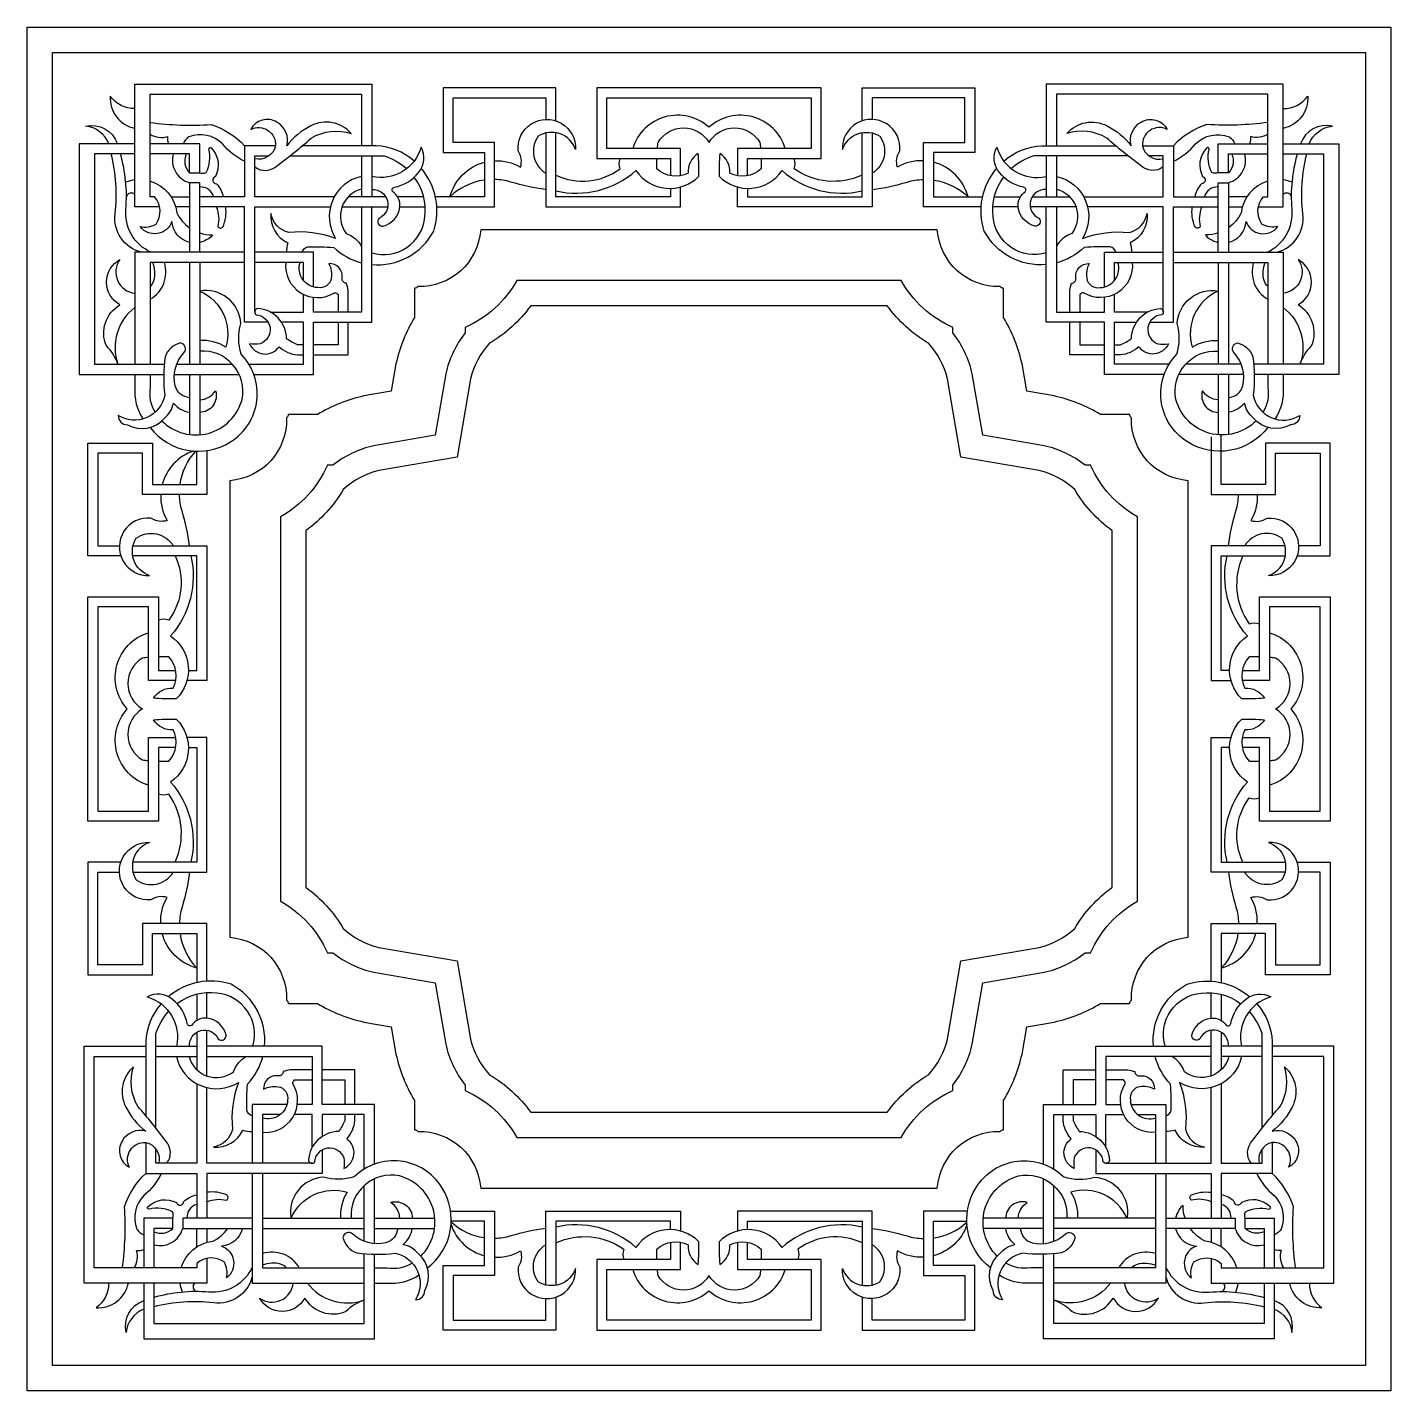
# Model space of a CAD drawing. Header units: metres. Extents: x 533 to 1825, y 4333 to 5624.
import ezdxf

# ---------------------------------------------------------------- set-up
doc = ezdxf.new("R2010")
doc.units = ezdxf.units.M
for name, color, linetype in [('3', 3, 'Continuous'), ('4', 4, 'Continuous'), ('7', 7, 'Continuous')]:
    doc.layers.add(name, color=color, linetype=linetype)

# ---------------------------------------------------------------- blocks, each defined once
blk = doc.blocks.new('窗-075')
at = {"layer": '3'}
for p, q in [((-401.93, 984.12), (-441, 984.12)), ((-401.93, 961.23), (-401.93, 984.12)), ((401.93, 984.12), (441, 984.12)), ((401.93, 961.23), (401.93, 984.12)), ((-409.93, 976.12), (-441, 976.12)), ((-409.93, 961.23), (-409.93, 976.12)), ((-274.15, 974.46), (-274.15, 942.2)), ((-266.15, 974.46), (-266.15, 942.2)), ((266.15, 974.46), (266.15, 942.2)), ((274.15, 974.46), (274.15, 942.2)), ((409.93, 976.12), (441, 976.12)), ((409.93, 961.23), (409.93, 976.12)), ((-424.52, 942.2), (-409.93, 942.2)), ((424.52, 942.2), (409.93, 942.2)), ((-358.48, 851.29), (-358.48, 934.2)), ((-358.48, 934.2), (-298.88, 934.2)), ((-289.53, 934.2), (-253.49, 934.2)), ((-243.91, 934.2), (-224.04, 934.2)), ((243.91, 934.2), (224.04, 934.2)), ((289.53, 934.2), (253.49, 934.2)), ((358.48, 934.2), (298.88, 934.2)), ((358.48, 851.29), (358.48, 934.2)), ((-409.93, 890.43), (-409.93, 810.04)), ((-401.93, 890.43), (-401.93, 810.04)), ((401.93, 890.43), (401.93, 810.04)), ((409.93, 890.43), (409.93, 810.04)), ((-422.03, 802.04), (-370.77, 802.04)), ((-409.93, 802.04), (-409.93, 754.53)), ((-401.93, 802.04), (-401.93, 754.32)), ((422.03, 802.04), (370.77, 802.04)), ((401.93, 802.04), (401.93, 754.32)), ((409.93, 802.04), (409.93, 754.53)), ((-396.2, 294.09), (-396.2, 313.96)), ((396.2, 294.09), (396.2, 313.96)), ((-396.2, 248.47), (-396.2, 284.51)), ((396.2, 248.47), (396.2, 284.51)), ((-436.46, 271.85), (-404.2, 271.85)), ((436.46, 271.85), (404.2, 271.85)), ((-436.46, 263.85), (-404.2, 263.85)), ((436.46, 263.85), (404.2, 263.85)), ((-396.2, 179.52), (-396.2, 239.12)), ((396.2, 179.52), (396.2, 239.12)), ((-313.29, 179.52), (-396.2, 179.52)), ((313.29, 179.52), (396.2, 179.52)), ((-264.04, 115.97), (-264.04, 167.23)), ((264.04, 115.97), (264.04, 167.23)), ((-423.23, 136.07), (-446.12, 136.07)), ((-446.12, 136.07), (-446.12, 97)), ((-352.43, 136.07), (-272.04, 136.07)), ((-264.04, 136.07), (-216.32, 136.07)), ((264.04, 136.07), (216.32, 136.07)), ((352.43, 136.07), (272.04, 136.07)), ((423.23, 136.07), (446.12, 136.07)), ((446.12, 136.07), (446.12, 97)), ((-423.23, 128.07), (-438.12, 128.07)), ((-438.12, 128.07), (-438.12, 97)), ((-404.2, 113.48), (-404.2, 128.07)), ((-352.43, 128.07), (-272.04, 128.07)), ((-264.04, 128.07), (-216.53, 128.07)), ((264.04, 128.07), (216.53, 128.07)), ((352.43, 128.07), (272.04, 128.07)), ((404.2, 113.48), (404.2, 128.07)), ((423.23, 128.07), (438.12, 128.07)), ((438.12, 128.07), (438.12, 97))]:
    blk.add_line(p, q, dxfattribs=at)
for points in [[(-433.72, 934.2), (-453, 934.2), (-453, 1027.17), (-453, 1031.17), (-266.15, 1031.17), (-266.15, 982.46)], [(-120.84, 1002.18), (-120.84, 1028.26), (-209.8, 1028.26), (-209.8, 977.09), (-177.2, 977.09), (-177.2, 942.2), (-215.9, 942.2)], [(30.41, 958.81), (30.41, 972.38), (88.61, 972.38), (88.61, 1028.26), (0, 1028.26), (-88.61, 1028.26), (-88.61, 972.38), (-30.41, 972.38), (-30.41, 958.81)], [(120.84, 1002.18), (120.84, 1028.26), (209.8, 1028.26), (209.8, 977.09), (177.2, 977.09), (177.2, 942.2), (215.9, 942.2)], [(433.72, 934.2), (453, 934.2), (453, 1027.17), (453, 1031.17), (266.15, 1031.17), (266.15, 982.46)], [(-214.79, 934.2), (-169.2, 934.2), (-169.2, 985.09), (-201.8, 985.09), (-201.8, 1020.26), (-128.84, 1020.26), (-128.84, 1003.32)], [(-22.41, 958.78), (-22.41, 980.38), (-80.61, 980.38), (-80.61, 1020.26), (0, 1020.26), (80.61, 1020.26), (80.61, 980.38), (22.41, 980.38), (22.41, 958.78)], [(214.79, 934.2), (169.2, 934.2), (169.2, 985.09), (201.8, 985.09), (201.8, 1020.26), (128.84, 1020.26), (128.84, 1003.32)], [(-128.84, 992.52), (-128.84, 934.2), (-22.41, 934.2), (-22.41, 950.01)], [(-30.41, 948.86), (-30.41, 942.2), (-120.84, 942.2), (-120.84, 992.8)], [(128.84, 992.52), (128.84, 934.2), (22.41, 934.2), (22.41, 950.01)], [(30.41, 948.86), (30.41, 942.2), (120.84, 942.2), (120.84, 992.8)], [(-453, 984.12), (-491.05, 984.12), (-497.05, 984.12), (-497.05, 806.04), (-497.05, 802.04), (-430.21, 802.04)], [(-342, 982.46), (-366.48, 982.46), (-366.48, 942.2), (-401.93, 942.2)], [(342, 982.46), (366.48, 982.46), (366.48, 942.2), (401.93, 942.2)], [(453, 984.12), (491.05, 984.12), (497.05, 984.12), (497.05, 806.04), (497.05, 802.04), (430.21, 802.04)], [(-453, 976.12), (-485.05, 976.12), (-485.05, 810.04), (-429.83, 810.04)], [(-295.8, 942.2), (-358.48, 942.2), (-358.48, 974.46), (-347.37, 974.46)], [(295.8, 942.2), (358.48, 942.2), (358.48, 974.46), (347.37, 974.46)], [(453, 976.12), (485.05, 976.12), (485.05, 810.04), (429.83, 810.04)], [(-401.93, 898.43), (-401.93, 953.34), (-409.93, 953.34), (-409.93, 898.43)], [(401.93, 898.43), (401.93, 953.34), (409.93, 953.34), (409.93, 898.43)], [(-255.02, 942.2), (-284.56, 942.2)], [(-225.31, 942.2), (-245.74, 942.2)], [(225.31, 942.2), (245.74, 942.2)], [(255.02, 942.2), (284.56, 942.2)], [(-409.93, 934.2), (-420.89, 934.2)], [(-347.95, 843.29), (-366.48, 843.29), (-366.48, 934.2), (-401.93, 934.2)], [(-359.14, 802.04), (-312.08, 802.04), (-312.08, 843.29), (-266.15, 843.29), (-266.15, 934.2)], [(-274.15, 934.2), (-274.15, 851.29), (-312.08, 851.29), (-312.08, 862.86)], [(359.14, 802.04), (312.08, 802.04), (312.08, 843.29), (266.15, 843.29), (266.15, 934.2)], [(274.15, 934.2), (274.15, 851.29), (312.08, 851.29), (312.08, 862.86)], [(347.95, 843.29), (366.48, 843.29), (366.48, 934.2), (401.93, 934.2)], [(409.93, 934.2), (420.89, 934.2)], [(-366.48, 898.43), (-453, 898.43), (-453, 810.04)], [(-312.08, 871.01), (-312.08, 898.43), (-358.48, 898.43)], [(312.08, 871.01), (312.08, 898.43), (358.48, 898.43)], [(366.48, 898.43), (453, 898.43), (453, 810.04)], [(-366.48, 890.43), (-441, 890.43), (-441, 810.04)], [(-320.08, 876.27), (-320.08, 890.43), (-358.48, 890.43)], [(320.08, 876.27), (320.08, 890.43), (358.48, 890.43)], [(366.48, 890.43), (441, 890.43), (441, 810.04)], [(-346.32, 851.29), (-320.08, 851.29), (-320.08, 865.27)], [(346.32, 851.29), (320.08, 851.29), (320.08, 865.27)], [(-363.01, 810.04), (-320.08, 810.04), (-320.08, 843.29), (-337.46, 843.29)], [(-292.7, 843.29), (-292.7, 825.37), (-312.08, 825.37)], [(-312.08, 817.37), (-284.7, 817.37), (-284.7, 843.29)], [(312.08, 817.37), (284.7, 817.37), (284.7, 843.29)], [(292.7, 843.29), (292.7, 825.37), (312.08, 825.37)], [(363.01, 810.04), (320.08, 810.04), (320.08, 843.29), (337.46, 843.29)], [(-420.17, 810.04), (-376.04, 810.04)], [(420.17, 810.04), (376.04, 810.04)], [(464.18, 658.84), (490.26, 658.84), (490.26, 747.8), (439.09, 747.8), (439.09, 715.2), (404.2, 715.2), (404.2, 753.9)], [(-464.18, 658.84), (-490.26, 658.84), (-490.26, 747.8), (-439.09, 747.8), (-439.09, 715.2), (-404.2, 715.2), (-404.2, 741.46)], [(396.2, 752.79), (396.2, 707.2), (447.09, 707.2), (447.09, 739.8), (482.26, 739.8), (482.26, 666.84), (465.32, 666.84)], [(-396.2, 741.95), (-396.2, 707.2), (-447.09, 707.2), (-447.09, 739.8), (-482.26, 739.8), (-482.26, 666.84), (-465.32, 666.84)], [(-410.86, 568.41), (-404.2, 568.41), (-404.2, 658.84), (-454.8, 658.84)], [(-454.52, 666.84), (-396.2, 666.84), (-396.2, 560.41), (-412.01, 560.41)], [(454.52, 666.84), (396.2, 666.84), (396.2, 560.41), (412.01, 560.41)], [(410.86, 568.41), (404.2, 568.41), (404.2, 658.84), (454.8, 658.84)], [(-420.81, 507.59), (-434.38, 507.59), (-434.38, 449.39), (-490.26, 449.39), (-490.26, 538), (-490.26, 626.61), (-434.38, 626.61), (-434.38, 568.41), (-420.81, 568.41)], [(420.81, 568.41), (434.38, 568.41), (434.38, 626.61), (490.26, 626.61), (490.26, 538), (490.26, 449.39), (434.38, 449.39), (434.38, 507.59), (420.81, 507.59)], [(-420.78, 560.41), (-442.38, 560.41), (-442.38, 618.61), (-482.26, 618.61), (-482.26, 538), (-482.26, 457.39), (-442.38, 457.39), (-442.38, 515.59), (-420.78, 515.59)], [(420.78, 515.59), (442.38, 515.59), (442.38, 457.39), (482.26, 457.39), (482.26, 538), (482.26, 618.61), (442.38, 618.61), (442.38, 560.41), (420.78, 560.41)], [(-410.86, 507.59), (-404.2, 507.59), (-404.2, 417.16), (-454.8, 417.16)], [(-454.52, 409.16), (-396.2, 409.16), (-396.2, 515.59), (-412.01, 515.59)], [(454.52, 409.16), (396.2, 409.16), (396.2, 515.59), (412.01, 515.59)], [(410.86, 507.59), (404.2, 507.59), (404.2, 417.16), (454.8, 417.16)], [(-464.18, 417.16), (-490.26, 417.16), (-490.26, 328.2), (-439.09, 328.2), (-439.09, 360.8), (-404.2, 360.8), (-404.2, 322.1)], [(-396.2, 323.21), (-396.2, 368.8), (-447.09, 368.8), (-447.09, 336.2), (-482.26, 336.2), (-482.26, 409.16), (-465.32, 409.16)], [(396.2, 323.21), (396.2, 368.8), (447.09, 368.8), (447.09, 336.2), (482.26, 336.2), (482.26, 409.16), (465.32, 409.16)], [(464.18, 417.16), (490.26, 417.16), (490.26, 328.2), (439.09, 328.2), (439.09, 360.8), (404.2, 360.8), (404.2, 322.1)], [(-404.2, 312.69), (-404.2, 292.26)], [(404.2, 312.69), (404.2, 292.26)], [(-404.2, 282.98), (-404.2, 253.44)], [(404.2, 282.98), (404.2, 253.44)], [(-396.2, 104.28), (-396.2, 85), (-489.17, 85), (-493.17, 85), (-493.17, 271.85), (-444.46, 271.85)], [(-264.04, 178.86), (-264.04, 225.92), (-305.29, 225.92), (-305.29, 271.85), (-396.2, 271.85)], [(264.04, 178.86), (264.04, 225.92), (305.29, 225.92), (305.29, 271.85), (396.2, 271.85)], [(396.2, 104.28), (396.2, 85), (489.17, 85), (493.17, 85), (493.17, 271.85), (444.46, 271.85)], [(-396.2, 263.85), (-313.29, 263.85), (-313.29, 225.92), (-324.86, 225.92)], [(396.2, 263.85), (313.29, 263.85), (313.29, 225.92), (324.86, 225.92)], [(-279.37, 225.92), (-279.37, 253.3), (-305.29, 253.3)], [(279.37, 225.92), (279.37, 253.3), (305.29, 253.3)], [(-404.2, 242.2), (-404.2, 179.52), (-436.46, 179.52), (-436.46, 190.63)], [(-305.29, 245.3), (-287.37, 245.3), (-287.37, 225.92)], [(305.29, 245.3), (287.37, 245.3), (287.37, 225.92)], [(404.2, 242.2), (404.2, 179.52), (436.46, 179.52), (436.46, 190.63)], [(-333.01, 225.92), (-360.43, 225.92), (-360.43, 179.52)], [(-338.27, 217.92), (-352.43, 217.92), (-352.43, 179.52)], [(-313.29, 191.68), (-313.29, 217.92), (-327.27, 217.92)], [(-272.04, 174.99), (-272.04, 217.92), (-305.29, 217.92), (-305.29, 200.54)], [(272.04, 174.99), (272.04, 217.92), (305.29, 217.92), (305.29, 200.54)], [(313.29, 191.68), (313.29, 217.92), (327.27, 217.92)], [(333.01, 225.92), (360.43, 225.92), (360.43, 179.52)], [(338.27, 217.92), (352.43, 217.92), (352.43, 179.52)], [(-444.46, 196), (-444.46, 171.52), (-404.2, 171.52), (-404.2, 136.07)], [(444.46, 196), (444.46, 171.52), (404.2, 171.52), (404.2, 136.07)], [(-305.29, 190.05), (-305.29, 171.52), (-396.2, 171.52), (-396.2, 136.07)], [(305.29, 190.05), (305.29, 171.52), (396.2, 171.52), (396.2, 136.07)], [(-360.43, 171.52), (-360.43, 85), (-272.04, 85)], [(-352.43, 171.52), (-352.43, 97), (-272.04, 97)], [(-272.04, 117.83), (-272.04, 161.96)], [(352.43, 171.52), (352.43, 97), (272.04, 97)], [(360.43, 171.52), (360.43, 85), (272.04, 85)], [(272.04, 117.83), (272.04, 161.96)], [(-203.95, 141.8), (-169.2, 141.8), (-169.2, 90.91), (-201.8, 90.91), (-201.8, 55.74), (-128.84, 55.74), (-128.84, 72.68)], [(-128.84, 83.48), (-128.84, 141.8), (-22.41, 141.8), (-22.41, 125.99)], [(128.84, 83.48), (128.84, 141.8), (22.41, 141.8), (22.41, 125.99)], [(203.95, 141.8), (169.2, 141.8), (169.2, 90.91), (201.8, 90.91), (201.8, 55.74), (128.84, 55.74), (128.84, 72.68)], [(-360.43, 136.07), (-415.34, 136.07), (-415.34, 128.07), (-360.43, 128.07)], [(-120.84, 73.82), (-120.84, 47.74), (-209.8, 47.74), (-209.8, 98.91), (-177.2, 98.91), (-177.2, 133.8), (-203.46, 133.8)], [(-30.41, 127.14), (-30.41, 133.8), (-120.84, 133.8), (-120.84, 83.2)], [(30.41, 127.14), (30.41, 133.8), (120.84, 133.8), (120.84, 83.2)], [(120.84, 73.82), (120.84, 47.74), (209.8, 47.74), (209.8, 98.91), (177.2, 98.91), (177.2, 133.8), (203.46, 133.8)], [(360.43, 136.07), (415.34, 136.07), (415.34, 128.07), (360.43, 128.07)], [(-396.2, 128.07), (-396.2, 117.11)], [(396.2, 128.07), (396.2, 117.11)], [(-446.12, 85), (-446.12, 46.95), (-446.12, 40.95), (-268.04, 40.95), (-264.04, 40.95), (-264.04, 107.79)], [(-438.12, 85), (-438.12, 52.95), (-272.04, 52.95), (-272.04, 108.17)], [(-30.41, 117.19), (-30.41, 103.62), (-88.61, 103.62), (-88.61, 47.74), (0, 47.74), (88.61, 47.74), (88.61, 103.62), (30.41, 103.62), (30.41, 117.19)], [(22.41, 117.22), (22.41, 95.62), (80.61, 95.62), (80.61, 55.74), (0, 55.74), (-80.61, 55.74), (-80.61, 95.62), (-22.41, 95.62), (-22.41, 117.22)], [(446.12, 85), (446.12, 46.95), (446.12, 40.95), (268.04, 40.95), (264.04, 40.95), (264.04, 107.79)], [(438.12, 85), (438.12, 52.95), (272.04, 52.95), (272.04, 108.17)]]:
    blk.add_lwpolyline(points, dxfattribs=at)
for points in [[(-409.93, 906.18, -0.33), (-423.84, 922.81, -0.6), (-448.92, 918.71, 0.19), (-436.38, 920.53, 0.35), (-437.62, 942.2), (-441, 942.2), (-441, 1023.17), (-274.15, 1023.17), (-274.15, 982.46)], [(409.93, 906.18, 0.33), (423.84, 922.81, 0.6), (448.92, 918.71, -0.19), (436.38, 920.53, -0.35), (437.62, 942.2), (441, 942.2), (441, 1023.17), (274.15, 1023.17), (274.15, 982.46)], [(-453, 1011.96, -0.26), (-472.48, 1021.73, 0.38), (-453, 996.24, 0.38)], [(453, 1011.96, 0.26), (472.48, 1021.73, -0.38), (453, 996.24)], [(-441, 1000.91, 0.05), (-392.94, 999.21, -0.13), (-366.48, 982.46)], [(-358.48, 965.82, 0.37), (-340.62, 966.92, 0.02), (-313.84, 988.54, -0.22), (-282.38, 992.13, 0.35), (-314.12, 998.19, 0.12), (-333.16, 982.46, 0.35), (-341.17, 1001.22, 0.43), (-361.59, 995.44, -0.58), (-342, 982.46, -0.41), (-358.48, 972.16)], [(-169.2, 970.7, -0.14), (-148.7, 965.67, 0.22), (-150.57, 978.36, -1.08), (-105.35, 979.48, 0.49), (-134.87, 989.94, 0.43), (-128.84, 960.82)], [(60.14, 980.38, 0.55), (0, 997.08, 0.55), (-60.14, 980.38)], [(169.2, 970.7, 0.14), (148.7, 965.67, -0.22), (150.57, 978.36, 1.08), (105.35, 979.48, -0.49), (134.87, 989.94, -0.43), (128.84, 960.82)], [(358.48, 965.82, -0.37), (340.62, 966.92, -0.02), (313.84, 988.54, 0.22), (282.38, 992.13, -0.35), (314.12, 998.19, -0.12), (333.16, 982.46, -0.35), (341.17, 1001.22, -0.43), (361.59, 995.44, 0.58), (342, 982.46, 0.41), (358.48, 972.16)], [(441, 1000.91, -0.05), (392.94, 999.21, 0.13), (366.48, 982.46)], [(-473.56, 984.12, 0.27), (-491.99, 998.05, -0.38), (-466.83, 984.12)], [(-441, 991.56, 0.23), (-427.39, 989.86, 0.1), (-426.54, 984.12)], [(-366.48, 970.21, -0.11), (-384.01, 983.92, 0.3), (-410.38, 989.44, 0.16), (-415.06, 984.12, 0.16)], [(-40.77, 980.38, -0.01), (-40.15, 985.07, -0.57), (0, 985.12, -0.57), (40.15, 985.07, -0.01), (40.77, 980.38)], [(366.48, 970.21, 0.11), (384.01, 983.92, -0.3), (410.38, 989.44, -0.16), (415.06, 984.12)], [(441, 991.56, -0.23), (427.39, 989.86, -0.1), (426.54, 984.12)], [(473.56, 984.12, -0.27), (491.99, 998.05, 0.38), (466.83, 984.12)], [(-412.48, 976.12, 0.32), (-409.93, 961.23), (-401.93, 961.23, 0.16), (-396.78, 961.3, 0.17), (-394.72, 979.87, -0.87), (-392.65, 980.49, -0.33), (-389.56, 958.21, 0.81), (-388.73, 952.43, -0.15), (-383.33, 942.2)], [(-232.75, 970.37), (-232.95, 970.54, 0.17), (-262.54, 982.46), (-321.04, 982.46)], [(-266.15, 947.92, -0.84), (-260.35, 925.3, 0.7), (-257.42, 919.09, 0.31), (-243.91, 934.2, 0.27), (-249.75, 946.46, -0.57), (-248.29, 949.74, 0.18), (-229.29, 961.42, 0.31), (-227.1, 981.49, -0.4), (-266.15, 958.33)], [(266.15, 947.92, 0.84), (260.35, 925.3, -0.7), (257.42, 919.09, -0.31), (243.91, 934.2, -0.27), (249.75, 946.46, 0.57), (248.29, 949.74, -0.18), (229.29, 961.42, -0.31), (227.1, 981.49, 0.4), (266.15, 958.33)], [(232.75, 970.37), (232.95, 970.54, -0.17), (262.54, 982.46), (321.04, 982.46)], [(412.48, 976.12, -0.32), (409.93, 961.23), (401.93, 961.23, -0.16), (396.78, 961.3, -0.17), (394.72, 979.87, 0.87), (392.65, 980.49, 0.33), (389.56, 958.21, -0.81), (388.73, 952.43, 0.15), (383.33, 942.2)], [(-448.06, 898.43, -0.38), (-468.58, 928.87, 0.09), (-471.79, 976.12, 0.09)], [(-440.36, 898.43, -0.32), (-460.15, 932.72, 0.09), (-464.46, 976.12, 0.09)], [(-330.89, 974.46), (-256.33, 974.46, -0.11), (-238.64, 964.48)], [(-177.2, 955.36, 0.16), (-204.4, 942.2, -0.27), (-177.2, 969.51)], [(-120.84, 946.86, 0.24), (-57.65, 962.87, 0.47), (-8.06, 958.37, 0.03), (-8.56, 976.37, 0.27), (-16.52, 960.82, -0.32), (-41.09, 964.39, -0.02), (-41.28, 972.38)], [(-120.84, 959.34, 0.28), (-70.16, 964.39, -0.17), (-70.09, 972.38)], [(41.28, 972.38, -0.02), (41.09, 964.39, -0.32), (16.52, 960.82, 0.27), (8.56, 976.37, 0.03), (8.06, 958.37, 0.47), (57.65, 962.87, 0.24), (120.84, 946.86)], [(120.84, 959.34, -0.27), (67.23, 964.39, 0.17), (67.15, 972.38)], [(177.2, 955.36, -0.16), (204.4, 942.2, 0.27), (177.2, 969.51)], [(330.89, 974.46), (256.33, 974.46, 0.11), (238.64, 964.48)], [(440.36, 898.43, 0.32), (460.15, 932.72, -0.09), (464.46, 976.12)], [(448.06, 898.43, 0.38), (468.58, 928.87, -0.09), (471.79, 976.12)], [(-274.15, 958.33, 0.52), (-294.69, 909.24, 0.12), (-331.58, 913.99, -0.29), (-345.83, 928.95, 0.32), (-332.31, 905.96, 0.1), (-333.41, 898.43)], [(-266.15, 888.74, 0.3), (-217.24, 915.08, 0.26), (-227.08, 964.69, 0.26)], [(-266.15, 897.93, 0.47), (-224.18, 926.39, 0.19), (-232.63, 957.77)], [(266.15, 888.74, -0.3), (217.24, 915.08, -0.26), (227.08, 964.69)], [(266.15, 897.93, -0.47), (224.18, 926.39, -0.19), (232.63, 957.77)], [(274.15, 958.33, -0.52), (294.69, 909.24, -0.12), (331.58, 913.99, 0.29), (345.83, 928.95, -0.32), (332.31, 905.96, -0.1), (333.41, 898.43)], [(-441, 954.54, -0.3), (-419.96, 929.64, 0.13), (-409.93, 917.81, 0.13)], [(-274.15, 948.28, 0.54), (-286.28, 913.26, -0.18), (-274.15, 903.04)], [(-128.84, 947.86, -0.04), (-156.32, 953.86, 0.07), (-169.2, 955.85)], [(128.84, 947.86, 0.04), (156.32, 953.86, -0.07), (169.2, 955.85)], [(274.15, 948.28, -0.54), (286.28, 913.26, 0.18), (274.15, 903.04)], [(441, 954.54, 0.3), (419.96, 929.64, -0.13), (409.93, 917.81)], [(-388.95, 934.2, -0.16), (-387.61, 918.72, 0.51), (-383.68, 918.24, 0.14), (-381.38, 934.2, 0.14)], [(388.95, 934.2, 0.16), (387.61, 918.72, -0.51), (383.68, 918.24, -0.14), (381.38, 934.2)], [(-401.93, 913.74, 0.08), (-391.92, 912.11, -0.18), (-395.11, 909.15, -0.1), (-401.93, 906.1, -0.1)], [(401.93, 913.74, -0.08), (391.92, 912.11, 0.18), (395.11, 909.15, 0.1), (401.93, 906.1)], [(-321.11, 898.43, -0.27), (-316.6, 902.67, -0.02), (-296.15, 902.31, 0.13), (-274.15, 890.14, 0.13)], [(321.11, 898.43, 0.27), (316.6, 902.67, 0.02), (296.15, 902.31, -0.13), (274.15, 890.14)], [(-453, 854.9, 0.33), (-466.43, 810.04, 0.12), (-475.6, 824.67, -0.38), (-464.83, 856.92, -0.59), (-464.83, 892.75, 0.58), (-453, 866.07)], [(-441, 871.65, 0.17), (-438.13, 876.03, 0.16), (-438.92, 890.43, 0.16)], [(-334.08, 890.43, 0.62), (-295.67, 866.38, -0.23), (-292.7, 865.14), (-292.7, 851.29)], [(-284.7, 851.29), (-284.7, 868.51, 0.04), (-286.14, 874.01, -0.45), (-289.59, 878.03, 0.49), (-300.05, 889.45, -0.18), (-298.1, 878.03, -0.43), (-308.8, 870.51, -0.49), (-322.66, 890.43)], [(284.7, 851.29), (284.7, 868.51, -0.04), (286.14, 874.01, 0.45), (289.59, 878.03, -0.49), (300.05, 889.45, 0.18), (298.1, 878.03, 0.43), (308.8, 870.51, 0.49), (322.66, 890.43)], [(334.08, 890.43, -0.62), (295.67, 866.38, 0.23), (292.7, 865.14), (292.7, 851.29)], [(441, 871.65, -0.17), (438.13, 876.03, -0.16), (438.92, 890.43)], [(453, 854.9, -0.33), (466.43, 810.04, -0.12), (475.6, 824.67, 0.38), (464.83, 856.92, 0.59), (464.83, 892.75, -0.58), (453, 866.07)], [(-441.03, 760.22, 0.39), (-377.56, 748.88, 0.48), (-369.3, 818.05, -0.14), (-369.54, 842.1, 0.45), (-401.93, 867.87, -0.38), (-381.34, 823.45, 0.17), (-401.93, 828.68)], [(441.03, 760.22, -0.39), (377.56, 748.88, -0.48), (369.3, 818.05, 0.14), (369.54, 842.1, -0.45), (401.93, 867.87, 0.38), (381.34, 823.45, -0.17), (401.93, 828.68)], [(-320.08, 825.37), (-324.65, 825.37, -0.05), (-333.3, 830.24, 0.39), (-356.25, 854.11, 0.62), (-357.45, 849.1, -0.82), (-354.22, 826.19, -0.07), (-362.57, 826.23, 0.59), (-339.29, 823.91, 0.16), (-324.65, 817.37), (-320.08, 817.37)], [(320.08, 825.37), (324.65, 825.37, 0.05), (333.3, 830.24, -0.39), (356.25, 854.11, -0.62), (357.45, 849.1, 0.82), (354.22, 826.19, 0.07), (362.57, 826.23, -0.59), (339.29, 823.91, -0.16), (324.65, 817.37), (320.08, 817.37)], [(-409.93, 783.67, -0.31), (-421.3, 792.92, -0.25), (-414.42, 819.1, 0.63), (-417.15, 826.87, 0.25), (-429.24, 815.93, 0.06), (-429.51, 785.78, -0.53), (-466.31, 769.65, 0.4), (-458.9, 762.25, 0.36), (-429.77, 767.54, 0.18), (-422.63, 779.44, 0.2), (-409.93, 772.3)], [(-431.78, 765.45, 0.58), (-368.53, 782.32, 0.5), (-401.93, 820.42)], [(431.78, 765.45, -0.58), (368.53, 782.32, -0.5), (401.93, 820.42)], [(409.93, 783.67, 0.31), (421.3, 792.92, 0.25), (414.42, 819.1, -0.63), (417.15, 826.87, -0.25), (429.24, 815.93, -0.06), (429.51, 785.78, 0.53), (466.31, 769.65, -0.4), (458.9, 762.25, -0.36), (429.77, 767.54, -0.18), (422.63, 779.44, -0.2), (409.93, 772.3)], [(-453, 802.04), (-453, 792.01, 0.17), (-446.61, 766.8, 0.17)], [(-441, 802.04), (-441, 792.01, 0.18), (-437.18, 772.02, 0.18)], [(441, 802.04), (441, 792.01, -0.18), (437.18, 772.02)], [(453, 802.04), (453, 792.01, -0.17), (446.61, 766.8)], [(-401.93, 782.01, 0.24), (-389.38, 789.16, -0.5), (-401.93, 772.06)], [(401.93, 782.01, -0.24), (389.38, 789.16, 0.5), (401.93, 772.06)], [(-406.92, 741.59, 0.25), (-431.51, 715.2)], [(-417.36, 715.2, -0.15), (-405.05, 741.48, -0.15)], [(-432.7, 707.2, 0.14), (-427.67, 686.7, -0.22), (-440.36, 688.57, 1.08), (-441.48, 643.35, -0.49), (-451.94, 672.87, -0.43), (-422.82, 666.84)], [(-409.86, 666.84, 0.04), (-415.86, 694.32, -0.07), (-417.85, 707.2)], [(409.86, 666.84, -0.04), (415.86, 694.32, 0.07), (417.85, 707.2)], [(432.7, 707.2, -0.14), (427.67, 686.7, 0.22), (440.36, 688.57, -1.08), (441.48, 643.35, 0.49), (451.94, 672.87, 0.43), (422.82, 666.84)], [(-408.86, 658.84, -0.24), (-424.87, 595.65, -0.47), (-420.37, 546.06, -0.03), (-438.37, 546.56, -0.27), (-422.82, 554.52, 0.32), (-426.39, 579.09, 0.02), (-434.38, 579.28)], [(-421.34, 658.84, -0.28), (-426.39, 608.16, 0.17), (-434.38, 608.09)], [(434.38, 579.28, 0.02), (426.39, 579.09, 0.32), (422.82, 554.52, -0.27), (438.37, 546.56, -0.03), (420.37, 546.06, -0.47), (424.87, 595.65, -0.24), (408.86, 658.84)], [(421.34, 658.84, 0.27), (426.39, 605.23, -0.17), (434.38, 605.15)], [(-442.38, 477.86, -0.55), (-459.08, 538, -0.55), (-442.38, 598.14)], [(442.38, 598.14, -0.55), (459.08, 538, -0.55), (442.38, 477.86)], [(-442.38, 578.77, 0.01), (-447.07, 578.15, 0.57), (-447.12, 538, 0.57), (-447.07, 497.85, 0.01), (-442.38, 497.23)], [(442.38, 497.23, 0.01), (447.07, 497.85, 0.57), (447.12, 538, 0.57), (447.07, 578.15, 0.01), (442.38, 578.77)], [(-434.38, 496.72, 0.02), (-426.39, 496.91, 0.32), (-422.82, 521.48, -0.27), (-438.37, 529.44, -0.03), (-420.37, 529.94, -0.47), (-424.87, 480.35, -0.24), (-408.86, 417.16)], [(408.86, 417.16, -0.24), (424.87, 480.35, -0.47), (420.37, 529.94, -0.03), (438.37, 529.44, -0.27), (422.82, 521.48, 0.32), (426.39, 496.91, 0.02), (434.38, 496.72)], [(-421.34, 417.16, 0.27), (-426.39, 470.77, -0.17), (-434.38, 470.85)], [(421.34, 417.16, -0.28), (426.39, 467.84, 0.17), (434.38, 467.91)], [(-432.7, 368.8, -0.14), (-427.67, 389.3, 0.22), (-440.36, 387.43, -1.08), (-441.48, 432.65, 0.49), (-451.94, 403.13, 0.43), (-422.82, 409.16)], [(432.7, 368.8, 0.14), (427.67, 389.3, -0.22), (440.36, 387.43, 1.08), (441.48, 432.65, -0.49), (451.94, 403.13, -0.43), (422.82, 409.16)], [(-409.86, 409.16, -0.04), (-415.86, 381.68, 0.07), (-417.85, 368.8)], [(409.86, 409.16, 0.04), (415.86, 381.68, -0.07), (417.85, 368.8)], [(-417.36, 360.8, 0.16), (-404.2, 333.6, -0.27), (-431.51, 360.8)], [(417.36, 360.8, -0.16), (404.2, 333.6, 0.27), (431.51, 360.8)], [(-350.74, 271.85, 0.3), (-377.08, 320.76, 0.26), (-426.69, 310.92)], [(350.74, 271.85, -0.3), (377.08, 320.76, -0.26), (426.69, 310.92, -0.26)], [(-409.92, 271.85, -0.84), (-387.3, 277.65, 0.7), (-381.09, 280.58, 0.31), (-396.2, 294.09, 0.27), (-408.46, 288.25, -0.57), (-411.74, 289.71, 0.18), (-423.42, 308.71, 0.31), (-443.49, 310.9, -0.4), (-420.33, 271.85)], [(-359.93, 271.85, 0.47), (-388.39, 313.82, 0.19), (-419.77, 305.37)], [(359.93, 271.85, -0.47), (388.39, 313.82, -0.19), (419.77, 305.37)], [(409.92, 271.85, 0.84), (387.3, 277.65, -0.7), (381.09, 280.58, -0.31), (396.2, 294.09, -0.27), (408.46, 288.25, 0.57), (411.74, 289.71, -0.18), (423.42, 308.71, -0.31), (443.49, 310.9, 0.4), (420.33, 271.85)], [(-432.37, 305.25), (-432.54, 305.05, 0.17), (-444.46, 275.46), (-444.46, 216.96)], [(432.37, 305.25), (432.54, 305.05, -0.17), (444.46, 275.46), (444.46, 216.96)], [(-436.46, 207.11), (-436.46, 281.67, -0.11), (-426.48, 299.36)], [(436.46, 207.11), (436.46, 281.67, 0.11), (426.48, 299.36)], [(-368.18, 128.07, -0.33), (-384.81, 114.16, -0.6), (-380.71, 89.08, 0.19), (-382.53, 101.62, 0.35), (-404.2, 100.38), (-404.2, 97), (-485.17, 97), (-485.17, 263.85), (-444.46, 263.85)], [(-420.33, 263.85, 0.52), (-371.24, 243.31, 0.12), (-375.99, 206.42, -0.29), (-390.95, 192.17, 0.32), (-367.96, 205.69, 0.1), (-360.43, 204.59)], [(-410.28, 263.85, 0.54), (-375.26, 251.72, -0.18), (-365.04, 263.85)], [(-360.43, 216.89, -0.27), (-364.67, 221.4, -0.02), (-364.31, 241.85, 0.13), (-352.14, 263.85)], [(360.43, 216.89, 0.27), (364.67, 221.4, 0.02), (364.31, 241.85, -0.13), (352.14, 263.85, -0.13)], [(420.33, 263.85, -0.52), (371.24, 243.31, -0.12), (375.99, 206.42, 0.29), (390.95, 192.17, -0.32), (367.96, 205.69, -0.1), (360.43, 204.59)], [(410.28, 263.85, -0.54), (375.26, 251.72, 0.18), (365.04, 263.85)], [(368.18, 128.07, 0.33), (384.81, 114.16, 0.6), (380.71, 89.08, -0.19), (382.53, 101.62, -0.35), (404.2, 100.38), (404.2, 97), (485.17, 97), (485.17, 263.85), (444.46, 263.85)], [(-427.82, 179.52, 0.37), (-428.92, 197.38, 0.02), (-450.54, 224.16, -0.22), (-454.13, 255.62, 0.35), (-460.19, 223.88, 0.12), (-444.46, 204.84, 0.35), (-463.22, 196.83, 0.43), (-457.44, 176.41, -0.58), (-444.46, 196, -0.41), (-434.16, 179.52)], [(-313.29, 253.3), (-330.51, 253.3, 0.04), (-336.01, 251.86, -0.45), (-340.03, 248.41, 0.49), (-351.45, 237.95, -0.18), (-340.03, 239.9, -0.43), (-332.51, 229.2, -0.49), (-352.43, 215.34)], [(313.29, 253.3), (330.51, 253.3, -0.04), (336.01, 251.86, 0.45), (340.03, 248.41, -0.49), (351.45, 237.95, 0.18), (340.03, 239.9, 0.43), (332.51, 229.2, 0.49), (352.43, 215.34)], [(427.82, 179.52, -0.37), (428.92, 197.38, -0.02), (450.54, 224.16, 0.22), (454.13, 255.62, -0.35), (460.19, 223.88, -0.12), (444.46, 204.84, -0.35), (463.22, 196.83, -0.43), (457.44, 176.41, 0.58), (444.46, 196, 0.41), (434.16, 179.52)], [(-352.43, 203.92, 0.62), (-328.38, 242.33, -0.23), (-327.14, 245.3), (-313.29, 245.3)], [(352.43, 203.92, -0.62), (328.38, 242.33, 0.23), (327.14, 245.3), (313.29, 245.3)], [(-287.37, 217.92), (-287.37, 213.35, -0.05), (-292.24, 204.7, 0.39), (-316.11, 181.75, 0.62), (-311.1, 180.55, -0.82), (-288.19, 183.78, -0.07), (-288.23, 175.43, 0.59), (-285.91, 198.71, 0.16), (-279.37, 213.35), (-279.37, 217.92)], [(287.37, 217.92), (287.37, 213.35, 0.05), (292.24, 204.7, -0.39), (316.11, 181.75, -0.62), (311.1, 180.55, 0.82), (288.19, 183.78, 0.07), (288.23, 175.43, -0.59), (285.91, 198.71, -0.16), (279.37, 213.35), (279.37, 217.92)], [(-222.22, 96.97, 0.39), (-210.88, 160.44, 0.48), (-280.05, 168.7, -0.14), (-304.1, 168.46, 0.45), (-329.87, 136.07, -0.38), (-285.45, 156.66, 0.17), (-290.68, 136.07)], [(222.22, 96.97, -0.39), (210.88, 160.44, -0.48), (280.05, 168.7, 0.14), (304.1, 168.46, -0.45), (329.87, 136.07, 0.38), (285.45, 156.66, -0.17), (290.68, 136.07)], [(-462.91, 97, 0.05), (-461.21, 145.06, -0.13), (-444.46, 171.52)], [(-432.21, 171.52, -0.11), (-445.92, 153.99, 0.3), (-451.44, 127.62, 0.16), (-446.12, 122.94)], [(-227.45, 106.22, 0.58), (-244.32, 169.47, 0.5), (-282.42, 136.07)], [(227.45, 106.22, -0.58), (244.32, 169.47, -0.5), (282.42, 136.07)], [(432.21, 171.52, 0.11), (445.92, 153.99, -0.3), (451.44, 127.62, -0.16), (446.12, 122.94, -0.16)], [(462.91, 97, -0.05), (461.21, 145.06, 0.13), (444.46, 171.52)], [(-438.12, 125.52, 0.32), (-423.23, 128.07), (-423.23, 136.07, 0.16), (-423.3, 141.22, 0.17), (-441.87, 143.28, -0.87), (-442.49, 145.35, -0.33), (-420.21, 148.44, 0.81), (-414.43, 149.27, -0.15), (-404.2, 154.67)], [(-396.2, 149.05, -0.16), (-380.72, 150.39, 0.51), (-380.24, 154.32, 0.14), (-396.2, 156.62)], [(396.2, 149.05, 0.16), (380.72, 150.39, -0.51), (380.24, 154.32, -0.14), (396.2, 156.62, -0.14)], [(438.12, 125.52, -0.32), (423.23, 128.07), (423.23, 136.07, -0.16), (423.3, 141.22, -0.17), (441.87, 143.28, 0.87), (442.49, 145.35, 0.33), (420.21, 148.44, -0.81), (414.43, 149.27, 0.15), (404.2, 154.67)], [(-244.01, 136.07, 0.24), (-251.16, 148.62, -0.5), (-234.06, 136.07)], [(244.01, 136.07, -0.24), (251.16, 148.62, 0.5), (234.06, 136.07)], [(375.74, 136.07, -0.08), (374.11, 146.08, 0.18), (371.15, 142.89, 0.1), (368.1, 136.07, 0.1)], [(-203.59, 131.08, 0.25), (-177.2, 106.49)], [(-177.2, 120.64, -0.15), (-203.48, 132.95, -0.15)], [(-41.28, 103.62, -0.02), (-41.09, 111.61, -0.32), (-16.52, 115.18, 0.27), (-8.56, 99.63, 0.03), (-8.06, 117.63, 0.47), (-57.65, 113.13, 0.24), (-120.84, 129.14)], [(120.84, 129.14, 0.24), (57.65, 113.13, 0.47), (8.06, 117.63, 0.03), (8.56, 99.63, 0.27), (16.52, 115.18, -0.32), (41.09, 111.61, -0.02), (41.28, 103.62)], [(177.2, 120.64, 0.15), (203.48, 132.95, 0.15)], [(203.59, 131.08, -0.25), (177.2, 106.49)], [(-416.54, 97, -0.3), (-391.64, 118.04, 0.13), (-379.81, 128.07)], [(-245.67, 128.07, -0.31), (-254.92, 116.7, -0.25), (-281.1, 123.58, 0.63), (-288.87, 120.85, 0.25), (-277.93, 108.76, 0.06), (-247.78, 108.49, -0.53), (-231.65, 71.69, 0.4), (-224.25, 79.1, 0.36), (-229.54, 108.23, 0.18), (-241.44, 115.37, 0.2), (-234.3, 128.07)], [(-128.84, 128.14, 0.04), (-156.32, 122.14, -0.07), (-169.2, 120.15)], [(-120.84, 116.66, -0.27), (-67.23, 111.61, 0.17), (-67.15, 103.62)], [(120.84, 116.66, 0.28), (70.16, 111.61, -0.17), (70.09, 103.62)], [(128.84, 128.14, -0.04), (156.32, 122.14, 0.07), (169.2, 120.15)], [(245.67, 128.07, 0.31), (254.92, 116.7, 0.25), (281.1, 123.58, -0.63), (288.87, 120.85, -0.25), (277.93, 108.76, -0.06), (247.78, 108.49, 0.53), (231.65, 71.69, -0.4), (224.25, 79.1, -0.36), (229.54, 108.23, -0.18), (241.44, 115.37, -0.2), (234.3, 128.07)], [(416.54, 97, 0.3), (391.64, 118.04, -0.13), (379.81, 128.07, -0.13)], [(-453.56, 97, 0.23), (-451.86, 110.61, 0.1), (-446.12, 111.46)], [(-169.2, 105.3, 0.14), (-148.7, 110.33, -0.22), (-150.57, 97.64, 1.08), (-105.35, 96.52, -0.49), (-134.87, 86.06, -0.43), (-128.84, 115.18)], [(169.2, 105.3, -0.14), (148.7, 110.33, 0.22), (150.57, 97.64, -1.08), (105.35, 96.52, 0.49), (134.87, 86.06, 0.43), (128.84, 115.18)], [(453.56, 97, -0.23), (451.86, 110.61, -0.1), (446.12, 111.46)], [(-360.43, 97.64, -0.32), (-394.72, 77.85, 0.09), (-438.12, 73.54)], [(-333.65, 97, 0.17), (-338.03, 99.87, 0.16), (-352.43, 99.08)], [(-264.04, 97), (-254.01, 97, 0.18), (-234.02, 100.82)], [(264.04, 97), (254.01, 97, -0.18), (234.02, 100.82, -0.18)], [(333.65, 97, -0.17), (338.03, 99.87, -0.16), (352.43, 99.08, -0.16)], [(360.43, 97.64, 0.32), (394.72, 77.85, -0.09), (438.12, 73.54, -0.09)], [(-360.43, 89.94, -0.38), (-390.87, 69.42, 0.09), (-438.12, 66.21)], [(-264.04, 85), (-254.01, 85, 0.17), (-228.8, 91.39)], [(-60.14, 95.62, 0.55), (0, 78.92, 0.55), (60.14, 95.62)], [(40.77, 95.62, -0.01), (40.15, 90.93, -0.57), (0, 90.88, -0.57), (-40.15, 90.93, -0.01), (-40.77, 95.62)], [(264.04, 85), (254.01, 85, -0.17), (228.8, 91.39, -0.17)], [(360.43, 89.94, 0.38), (390.87, 69.42, -0.09), (438.12, 66.21, -0.09)], [(-473.96, 85, -0.26), (-483.73, 65.52, 0.38), (-458.24, 85)], [(-316.9, 85, 0.33), (-272.04, 71.57, 0.12), (-286.67, 62.4, -0.38), (-318.92, 73.17, -0.59), (-354.75, 73.17, 0.58), (-328.07, 85)], [(316.9, 85, -0.33), (272.04, 71.57, -0.12), (286.67, 62.4, 0.38), (318.92, 73.17, 0.59), (354.75, 73.17, -0.58), (328.07, 85)], [(473.96, 85, 0.26), (483.73, 65.52, -0.38), (458.24, 85, -0.38)], [(-446.12, 64.44, 0.27), (-460.05, 46.01, -0.38), (-446.12, 71.17)], [(446.12, 64.44, -0.27), (460.05, 46.01, 0.38), (446.12, 71.17)]]:
    blk.add_lwpolyline(points, format="xyb", dxfattribs=at)
for centre, radius, start, end in [((-405.01, 971.15), 18.48, 164.41, 254.54), ((405.01, 971.15), 18.48, 285.46, 15.59), ((-449.47, 926.05), 29.73, 96.81, 111.22), ((-401.25, 939.34), 10.64, 15.61, 93.66), ((401.25, 939.34), 10.64, 86.34, 164.39), ((449.47, 926.05), 29.73, 68.78, 83.19), ((-455.81, 940.74), 4.36, 49.87, 153.94), ((455.81, 940.74), 4.36, 26.06, 130.13), ((-453.73, 882.95), 25.11, 300.45, 17.32), ((453.73, 882.95), 25.11, 162.68, 239.55), ((-401.34, 136.75), 10.64, 105.61, 183.66), ((401.34, 136.75), 10.64, 356.34, 74.39), ((-433.15, 132.99), 18.48, 254.41, 344.54), ((433.15, 132.99), 18.48, 195.46, 285.59), ((-344.95, 84.27), 25.11, 30.45, 107.32), ((344.95, 84.27), 25.11, 72.68, 149.55), ((-388.05, 88.53), 29.73, 186.81, 201.22), ((-402.74, 82.19), 4.36, 139.87, 243.94), ((402.74, 82.19), 4.36, 296.06, 40.13), ((388.05, 88.53), 29.73, 338.78, 353.19)]:
    blk.add_arc(centre, radius, start, end, dxfattribs=at)
at = {"layer": '4'}
blk.add_lwpolyline([(-538, 1076), (538, 1076), (538, 0), (-538, 0)], close=True, dxfattribs=at)
for points in [[(250.75, 788.75), (247.03, 810.37, 0.08), (232.39, 847.03), (232.39, 870.07, -0.26), (229.7, 871.38, -0.4), (180.15, 916.15), (-180.15, 916.15, -0.4), (-229.7, 871.38, -0.26), (-232.39, 870.07), (-232.39, 847.03, 0.08), (-247.03, 810.37), (-250.75, 788.75), (-272.37, 785.03, 0.08), (-309.03, 770.39), (-332.07, 770.39, -0.26), (-333.38, 767.7, -0.4), (-378.15, 718.15), (-378.15, 357.85, -0.4), (-333.38, 308.3, -0.26), (-332.07, 305.61), (-309.03, 305.61, 0.08), (-272.37, 290.97), (-250.75, 287.25), (-247.03, 265.63, 0.08), (-232.39, 228.97), (-232.39, 205.93, -0.26), (-229.7, 204.62, -0.4), (-180.15, 159.85), (180.15, 159.85, -0.4), (229.7, 204.62, -0.26), (232.39, 205.93), (232.39, 228.97, 0.08), (247.03, 265.63), (250.75, 287.25), (272.37, 290.97, 0.08), (309.03, 305.61), (332.07, 305.61, -0.26), (333.38, 308.3, -0.4), (378.15, 357.85), (378.15, 718.15, -0.4), (333.38, 767.7, -0.26), (332.07, 770.39), (309.03, 770.39, 0.08), (272.37, 785.03)], [(198.79, 736.79), (188.19, 798.5, 0.13), (173.11, 826.62, -0.1), (140.73, 856.15), (-140.73, 856.15, -0.1), (-173.11, 826.62, 0.13), (-188.19, 798.5), (-198.79, 736.79), (-260.5, 726.19, 0.13), (-288.62, 711.11, -0.1), (-318.15, 678.73), (-318.15, 397.27, -0.1), (-288.62, 364.89, 0.13), (-260.5, 349.81), (-198.79, 339.21), (-188.19, 277.5, 0.13), (-173.11, 249.38, -0.1), (-140.73, 219.85), (140.73, 219.85, -0.1), (173.11, 249.38, 0.13), (188.19, 277.5), (198.79, 339.21), (260.5, 349.81, 0.13), (288.62, 364.89, -0.1), (318.15, 397.27), (318.15, 678.73, -0.1), (288.62, 711.11, 0.13), (260.5, 726.19)]]:
    blk.add_lwpolyline(points, format="xyb", close=True, dxfattribs=at)
at = {"layer": '7'}
blk.add_lwpolyline([(-518, 1056), (518, 1056), (518, 20), (-518, 20)], close=True, dxfattribs=at)
blk.add_lwpolyline([(216.11, 754.11), (207.8, 802.52, 0.11), (192.39, 834.78), (192.39, 839.11, -0.16), (151.6, 876.15), (-151.6, 876.15, -0.16), (-192.39, 839.11), (-192.39, 834.78, 0.11), (-207.8, 802.52), (-216.11, 754.11), (-264.52, 745.8, 0.11), (-296.78, 730.39), (-301.11, 730.39, -0.16), (-338.15, 689.6), (-338.15, 386.4, -0.16), (-301.11, 345.61), (-296.78, 345.61, 0.11), (-264.52, 330.2), (-216.11, 321.89), (-207.8, 273.48, 0.11), (-192.39, 241.22), (-192.39, 236.89, -0.16), (-151.6, 199.85), (151.6, 199.85, -0.16), (192.39, 236.89), (192.39, 241.22, 0.11), (207.8, 273.48), (216.11, 321.89), (264.52, 330.2, 0.11), (296.78, 345.61), (301.11, 345.61, -0.16), (338.15, 386.4), (338.15, 689.6, -0.16), (301.11, 730.39), (296.78, 730.39, 0.11), (264.52, 745.8)], format="xyb", close=True, dxfattribs=at)

msp = doc.modelspace()

# ---------------------------------------------------------------- block references
at = {"layer": '3', "xscale": 1.2, "yscale": 1.2, "zscale": 1.2}
msp.add_blockref('窗-075', (1179.01, 4333.28), dxfattribs=at)

doc.saveas('drawing.dxf')
